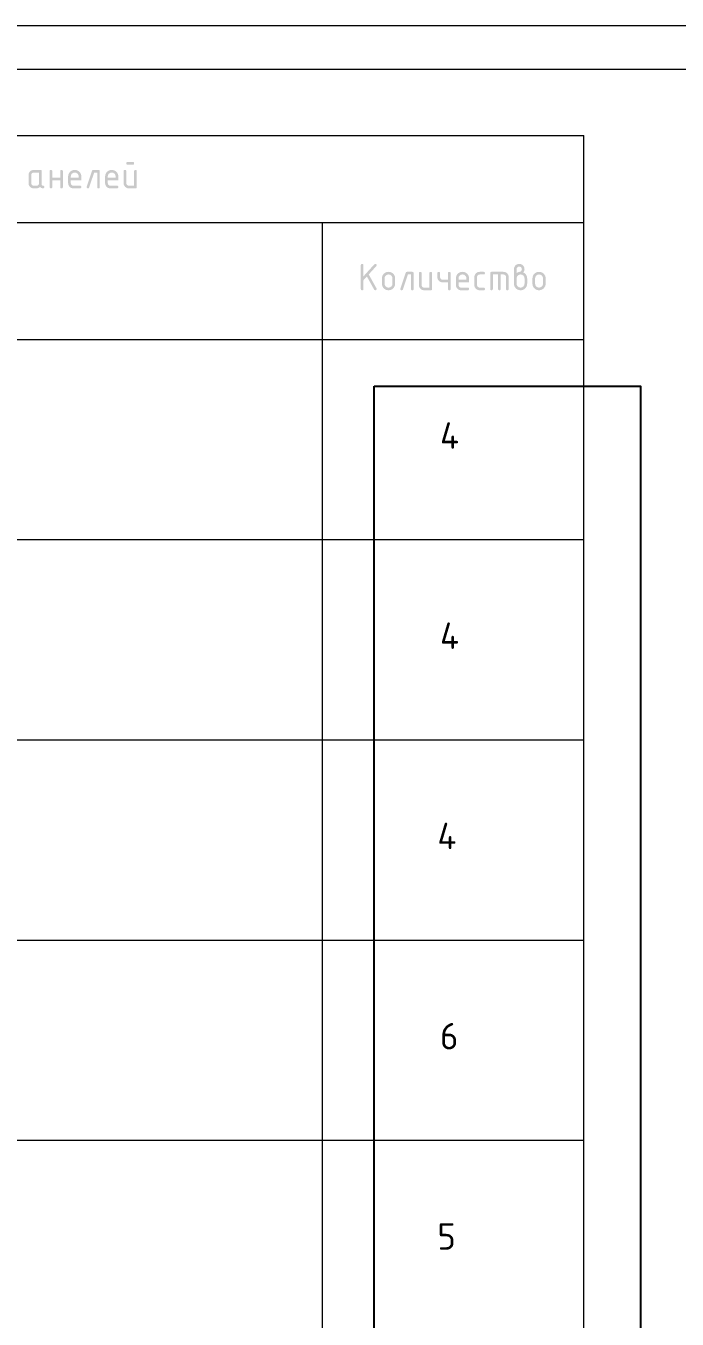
# Model space of a CAD drawing. Header units: millimetres. Extents: x -13069 to 207500, y -71366 to 56785.
# Drawn here: x 22101 to 29574, y -56522 to -41666 of the extents above; entities that cross this region are included whole.
import ezdxf

# ---------------------------------------------------------------- set-up
doc = ezdxf.new("R2010")
doc.units = ezdxf.units.MM
doc.layers.add('вспомогательные невид.', color=140, linetype='Continuous', plot=False)

msp = doc.modelspace()

# ---------------------------------------------------------------- hatches: boundary and pattern name
h = msp.add_hatch(color=7)
h.paths.add_polyline_path([(22252.143, -43351.606), (22191.62, -43351.606), (22179.845, -43353.784), (22170.012, -43360.095), (22163.701, -43369.921), (22161.524, -43381.648), (22161.524, -43472.267), (22163.756, -43483.829), (22170.453, -43493.82), (22180.23, -43500.517), (22191.62, -43502.75), (22222.047, -43502.75), (22233.602, -43500.517), (22243.214, -43493.82), (22249.911, -43483.995), (22252.143, -43472.267)])
h.paths.add_polyline_path([(22312.667, -43517.963), (22311.722, -43524.582), (22308.912, -43529.201), (22304.272, -43531.908), (22297.839, -43532.791), (22287.599, -43531.833), (22278.429, -43528.932), (22270.283, -43524.047), (22263.113, -43517.136), (22254.146, -43524.047), (22244.337, -43528.932), (22233.649, -43531.833), (22222.047, -43532.791), (22191.62, -43532.791), (22179.379, -43531.744), (22168.145, -43528.553), (22157.955, -43523.14), (22148.846, -43515.428), (22141.064, -43506.126), (22135.499, -43495.915), (22132.157, -43484.67), (22131.041, -43472.267), (22131.041, -43381.648), (22132.157, -43369.431), (22135.499, -43358.166), (22141.064, -43347.851), (22148.846, -43338.487), (22157.955, -43330.961), (22168.145, -43325.527), (22179.379, -43322.233), (22191.62, -43321.124), (22267.357, -43321.124), (22274.045, -43322.069), (22278.815, -43324.879), (22281.674, -43329.519), (22282.626, -43335.952), (22282.626, -43487.481), (22283.576, -43494.169), (22286.429, -43498.939), (22291.183, -43501.798), (22297.839, -43502.75), (22304.272, -43503.7), (22308.912, -43506.553), (22311.722, -43511.307)])
h = msp.add_hatch(color=7)
h.dxf.hatch_style = 2
h.paths.add_polyline_path([(22403.77, -43442.171), (22403.77, -43517.963), (22402.819, -43524.582), (22399.967, -43529.201), (22395.213, -43531.908), (22388.557, -43532.791), (22381.869, -43531.908), (22377.098, -43529.201), (22374.24, -43524.582), (22373.288, -43517.963), (22373.288, -43335.952), (22374.24, -43329.519), (22377.098, -43324.879), (22381.869, -43322.069), (22388.557, -43321.124), (22395.213, -43322.069), (22399.967, -43324.879), (22402.819, -43329.519), (22403.77, -43335.952), (22403.77, -43411.744), (22494.39, -43411.744), (22494.39, -43335.952), (22495.341, -43329.519), (22498.193, -43324.879), (22502.948, -43322.069), (22509.603, -43321.124), (22516.291, -43322.069), (22521.062, -43324.879), (22523.92, -43329.519), (22524.872, -43335.952), (22524.872, -43517.963), (22523.92, -43524.582), (22521.062, -43529.201), (22516.291, -43531.908), (22509.603, -43532.791), (22502.948, -43531.908), (22498.193, -43529.201), (22495.341, -43524.582), (22494.39, -43517.963), (22494.39, -43442.171)])
h = msp.add_hatch(color=7)
h.paths.add_polyline_path([(22661.255, -43351.165), (22643.754, -43354.397), (22629.064, -43364.284), (22619.176, -43378.974), (22615.945, -43396.475), (22615.945, -43411.744), (22706.565, -43411.744), (22706.565, -43396.475), (22703.333, -43378.974), (22693.446, -43364.284), (22678.756, -43354.397)])
h.paths.add_polyline_path([(22615.945, -43442.171), (22615.945, -43472.267), (22618.177, -43483.829), (22624.875, -43493.82), (22634.652, -43500.517), (22646.041, -43502.75), (22721.778, -43502.75), (22728.466, -43503.7), (22733.237, -43506.553), (22736.095, -43511.307), (22737.047, -43517.963), (22736.095, -43524.582), (22733.237, -43529.201), (22728.466, -43531.908), (22721.778, -43532.791), (22646.041, -43532.791), (22633.8, -43531.744), (22622.566, -43528.553), (22612.377, -43523.14), (22603.267, -43515.428), (22595.485, -43506.126), (22589.921, -43495.915), (22586.578, -43484.67), (22585.463, -43472.267), (22585.463, -43396.916), (22586.823, -43381.666), (22590.927, -43367.64), (22597.811, -43354.803), (22607.511, -43343.118), (22619.164, -43333.449), (22631.985, -43326.581), (22646.005, -43322.483), (22661.255, -43321.124), (22676.505, -43322.477), (22690.524, -43326.533), (22703.345, -43333.286), (22714.998, -43342.732), (22724.699, -43354.385), (22731.583, -43367.206), (22735.687, -43381.226), (22737.047, -43396.475), (22737.047, -43442.171)])
h = msp.add_hatch(color=7)
h.dxf.hatch_style = 2
h.paths.add_polyline_path([(22873.43, -43321.124), (22933.953, -43321.124), (22940.641, -43322.069), (22945.412, -43324.879), (22948.27, -43329.519), (22949.222, -43335.952), (22949.222, -43517.963), (22948.27, -43524.582), (22945.412, -43529.201), (22940.641, -43531.908), (22933.953, -43532.791), (22927.297, -43531.908), (22922.543, -43529.201), (22919.69, -43524.582), (22918.74, -43517.963), (22918.74, -43351.606), (22884.013, -43351.606), (22826.852, -43522.648), (22821.781, -43530.262), (22812.906, -43532.791), (22806.219, -43531.84), (22801.448, -43528.987), (22798.589, -43524.233), (22797.638, -43517.577), (22798.52, -43512.892), (22858.216, -43333.416), (22864.211, -43324.087)])
h = msp.add_hatch(color=7)
h.paths.add_polyline_path([(23085.605, -43351.165), (23068.104, -43354.397), (23053.414, -43364.284), (23043.526, -43378.974), (23040.295, -43396.475), (23040.295, -43411.744), (23130.914, -43411.744), (23130.914, -43396.475), (23127.683, -43378.974), (23117.796, -43364.284), (23103.106, -43354.397)])
h.paths.add_polyline_path([(23040.295, -43442.171), (23040.295, -43472.267), (23042.527, -43483.829), (23049.224, -43493.82), (23059.002, -43500.517), (23070.391, -43502.75), (23146.128, -43502.75), (23152.816, -43503.7), (23157.586, -43506.553), (23160.445, -43511.307), (23161.397, -43517.963), (23160.445, -43524.582), (23157.586, -43529.201), (23152.816, -43531.908), (23146.128, -43532.791), (23070.391, -43532.791), (23058.15, -43531.744), (23046.916, -43528.553), (23036.726, -43523.14), (23027.617, -43515.428), (23019.835, -43506.126), (23014.27, -43495.915), (23010.928, -43484.67), (23009.812, -43472.267), (23009.812, -43396.916), (23011.172, -43381.666), (23015.276, -43367.64), (23022.161, -43354.803), (23031.861, -43343.118), (23043.514, -43333.449), (23056.335, -43326.581), (23070.355, -43322.483), (23085.605, -43321.124), (23100.854, -43322.477), (23114.874, -43326.533), (23127.695, -43333.286), (23139.348, -43342.732), (23149.049, -43354.385), (23155.933, -43367.206), (23160.037, -43381.226), (23161.397, -43396.475), (23161.397, -43442.171)])
h = msp.add_hatch(color=7)
h.paths.add_polyline_path([(23373.572, -43335.952), (23373.572, -43517.963), (23372.62, -43524.582), (23369.761, -43529.201), (23364.991, -43531.908), (23358.303, -43532.791), (23282.566, -43532.791), (23270.325, -43531.744), (23259.091, -43528.553), (23248.901, -43523.14), (23239.792, -43515.428), (23232.01, -43506.064), (23226.445, -43495.749), (23223.103, -43484.484), (23221.987, -43472.267), (23221.987, -43335.952), (23222.939, -43329.264), (23225.798, -43324.493), (23230.568, -43321.635), (23237.256, -43320.683), (23243.912, -43321.635), (23248.666, -43324.493), (23251.519, -43329.264), (23252.47, -43335.952), (23252.47, -43472.267), (23254.702, -43483.781), (23261.399, -43493.434), (23271.176, -43500.469), (23282.566, -43502.75), (23343.089, -43502.75), (23343.089, -43335.952), (23344.04, -43329.264), (23346.893, -43324.493), (23351.647, -43321.635), (23358.303, -43320.683), (23364.991, -43321.635), (23369.761, -43324.493), (23372.62, -43329.264)])
h.paths.add_polyline_path([(23327.821, -43260.601), (23267.297, -43260.601), (23260.864, -43259.649), (23256.225, -43256.79), (23253.414, -43252.02), (23252.47, -43245.332), (23253.414, -43238.676), (23256.225, -43233.922), (23260.864, -43231.069), (23267.297, -43230.119), (23327.821, -43230.119), (23334.508, -43231.069), (23339.279, -43233.922), (23342.138, -43238.676), (23343.089, -43245.332), (23342.138, -43252.02), (23339.279, -43256.79), (23334.508, -43259.649)])
h = msp.add_hatch(color=7)
h.dxf.hatch_style = 2
h.paths.add_polyline_path([(26013.494, -44545.055), (25974.523, -44588.215), (25974.523, -44688.536), (25973.572, -44695.155), (25970.719, -44699.774), (25965.965, -44702.481), (25959.309, -44703.364), (25952.621, -44702.481), (25947.851, -44699.774), (25944.992, -44695.155), (25944.041, -44688.536), (25944.041, -44415.905), (25944.992, -44409.249), (25947.851, -44404.495), (25952.621, -44401.642), (25959.309, -44400.692), (25965.965, -44401.642), (25970.719, -44404.495), (25973.572, -44409.249), (25974.523, -44415.905), (25974.523, -44543.346), (26098.987, -44405.763), (26104.458, -44401.966), (26110.838, -44400.692), (26117.271, -44401.642), (26121.911, -44404.495), (26124.721, -44409.249), (26125.666, -44415.905), (26124.715, -44421.314), (26121.863, -44426.103), (26035.046, -44521.353), (26123.571, -44680.929), (26125.666, -44688.536), (26124.612, -44693.945), (26121.036, -44698.734), (26116.247, -44702.31), (26110.838, -44703.364), (26102.653, -44701.462), (26097.278, -44695.757)])
h = msp.add_hatch(color=7)
h.paths.add_polyline_path([(27731.98, -44506.525), (27750.37, -44495.452), (27767.148, -44491.697), (27776.284, -44488.948), (27784.511, -44481.114), (27790.554, -44471.164), (27792.504, -44461.215), (27790.299, -44449.46), (27783.629, -44439.607), (27773.804, -44433.179), (27762.077, -44431.174), (27750.301, -44433.344), (27740.469, -44439.607), (27734.158, -44449.46), (27731.98, -44461.215)])
h.paths.add_polyline_path([(27807.332, -44497.65), (27826.128, -44509.054), (27840.79, -44525.542), (27849.954, -44545.51), (27853.082, -44567.048), (27853.082, -44628.013), (27851.654, -44643.07), (27847.405, -44657.069), (27840.385, -44669.878), (27830.648, -44681.37), (27819.156, -44691.039), (27806.346, -44697.907), (27792.348, -44702.005), (27777.29, -44703.364), (27762.041, -44702.005), (27748.021, -44697.907), (27735.2, -44691.039), (27723.547, -44681.37), (27713.846, -44669.692), (27706.962, -44656.903), (27702.858, -44643.008), (27701.498, -44628.013), (27701.498, -44461.215), (27702.614, -44448.999), (27705.956, -44437.733), (27711.521, -44427.419), (27719.302, -44418.055), (27728.598, -44410.505), (27738.767, -44405.074), (27749.897, -44401.792), (27762.077, -44400.692), (27774.293, -44401.798), (27785.559, -44405.122), (27795.873, -44410.668), (27805.237, -44418.441), (27812.764, -44427.581), (27818.197, -44437.781), (27821.492, -44449.005), (27822.6, -44461.215), (27821.648, -44472.094), (27818.79, -44481.81), (27814.019, -44490.337)])
h.paths.add_polyline_path([(27822.6, -44627.572), (27822.6, -44567.048), (27819.369, -44549.692), (27809.481, -44534.857), (27794.791, -44524.97), (27777.29, -44521.738), (27759.789, -44524.97), (27745.099, -44534.857), (27735.212, -44549.692), (27731.98, -44567.048), (27731.98, -44627.572), (27735.212, -44645.259), (27745.099, -44659.763), (27759.789, -44669.871), (27777.29, -44673.323), (27794.791, -44669.871), (27809.481, -44659.763), (27819.369, -44645.114)])
h = msp.add_hatch(color=7)
h.paths.add_polyline_path([(26186.277, -44628.013), (26186.277, -44567.489), (26187.637, -44552.239), (26191.741, -44538.213), (26198.625, -44525.376), (26208.325, -44513.691), (26219.978, -44504.022), (26232.799, -44497.154), (26246.819, -44493.056), (26262.069, -44491.697), (26277.318, -44493.05), (26291.338, -44497.106), (26304.159, -44503.859), (26315.812, -44513.305), (26325.513, -44524.965), (26332.397, -44537.834), (26336.501, -44551.985), (26337.861, -44567.489), (26337.861, -44628.013), (26336.433, -44643.008), (26332.183, -44656.903), (26325.164, -44669.692), (26315.426, -44681.37), (26303.934, -44691.039), (26291.125, -44697.907), (26277.126, -44702.005), (26262.069, -44703.364), (26246.819, -44702.005), (26232.799, -44697.907), (26219.978, -44691.039), (26208.325, -44681.37), (26198.625, -44669.692), (26191.741, -44656.903), (26187.637, -44643.008)])
h.paths.add_polyline_path([(26307.379, -44627.572), (26307.379, -44567.048), (26304.147, -44549.692), (26294.26, -44534.857), (26279.57, -44524.97), (26262.069, -44521.738), (26244.568, -44524.97), (26229.878, -44534.857), (26219.99, -44549.692), (26216.759, -44567.048), (26216.759, -44627.572), (26219.99, -44645.259), (26229.878, -44659.763), (26244.568, -44669.871), (26262.069, -44673.323), (26279.57, -44669.871), (26294.26, -44659.763), (26304.147, -44645.114)])
h = msp.add_hatch(color=7)
h.dxf.hatch_style = 2
h.paths.add_polyline_path([(26474.233, -44491.697), (26534.756, -44491.697), (26541.444, -44492.642), (26546.215, -44495.452), (26549.073, -44500.092), (26550.025, -44506.525), (26550.025, -44688.536), (26549.073, -44695.155), (26546.215, -44699.774), (26541.444, -44702.481), (26534.756, -44703.364), (26528.1, -44702.481), (26523.346, -44699.774), (26520.494, -44695.155), (26519.543, -44688.536), (26519.543, -44522.179), (26484.816, -44522.179), (26427.655, -44693.221), (26422.584, -44700.835), (26413.71, -44703.364), (26407.022, -44702.413), (26402.251, -44699.56), (26399.393, -44694.806), (26398.441, -44688.15), (26399.323, -44683.465), (26459.019, -44503.989), (26465.014, -44494.66)])
h = msp.add_hatch(color=7)
h.dxf.hatch_style = 2
h.paths.add_polyline_path([(26762.189, -44506.525), (26762.189, -44688.536), (26761.238, -44695.155), (26758.379, -44699.774), (26753.608, -44702.481), (26746.921, -44703.364), (26671.184, -44703.364), (26658.942, -44702.317), (26647.709, -44699.126), (26637.519, -44693.713), (26628.409, -44686.001), (26620.628, -44676.699), (26615.063, -44666.488), (26611.72, -44655.243), (26610.605, -44642.84), (26610.605, -44506.525), (26611.557, -44500.092), (26614.415, -44495.452), (26619.186, -44492.642), (26625.874, -44491.697), (26632.53, -44492.642), (26637.284, -44495.452), (26640.136, -44500.092), (26641.087, -44506.525), (26641.087, -44642.84), (26643.32, -44654.402), (26650.017, -44664.393), (26659.794, -44671.09), (26671.184, -44673.323), (26731.707, -44673.323), (26731.707, -44506.525), (26732.658, -44500.092), (26735.511, -44495.452), (26740.265, -44492.642), (26746.921, -44491.697), (26753.608, -44492.642), (26758.379, -44495.452), (26761.238, -44500.092)])
h = msp.add_hatch(color=7)
h.dxf.hatch_style = 2
h.paths.add_polyline_path([(26974.354, -44506.525), (26974.354, -44688.536), (26973.402, -44695.155), (26970.543, -44699.774), (26965.773, -44702.481), (26959.085, -44703.364), (26952.429, -44702.481), (26947.675, -44699.774), (26944.822, -44695.155), (26943.871, -44688.536), (26943.871, -44612.744), (26883.348, -44612.744), (26871.355, -44611.644), (26860.204, -44608.369), (26849.931, -44602.954), (26840.574, -44595.436), (26832.792, -44586.139), (26827.227, -44576.006), (26823.885, -44565.004), (26822.769, -44553.103), (26822.769, -44506.525), (26823.721, -44500.092), (26826.58, -44495.452), (26831.35, -44492.642), (26838.038, -44491.697), (26844.694, -44492.642), (26849.448, -44495.452), (26852.301, -44500.092), (26853.252, -44506.525), (26853.252, -44551.835), (26855.484, -44563.562), (26862.181, -44573.387), (26871.958, -44580.085), (26883.348, -44582.317), (26943.871, -44582.317), (26943.871, -44506.525), (26944.822, -44500.092), (26947.675, -44495.452), (26952.429, -44492.642), (26959.085, -44491.697), (26965.773, -44492.642), (26970.543, -44495.452), (26973.402, -44500.092)])
h = msp.add_hatch(color=7)
h.paths.add_polyline_path([(27110.726, -44521.738), (27093.225, -44524.97), (27078.535, -44534.857), (27068.647, -44549.547), (27065.416, -44567.048), (27065.416, -44582.317), (27156.036, -44582.317), (27156.036, -44567.048), (27152.804, -44549.547), (27142.917, -44534.857), (27128.227, -44524.97)])
h.paths.add_polyline_path([(27065.416, -44612.744), (27065.416, -44642.84), (27067.648, -44654.402), (27074.346, -44664.393), (27084.123, -44671.09), (27095.512, -44673.323), (27171.249, -44673.323), (27177.937, -44674.273), (27182.708, -44677.126), (27185.566, -44681.88), (27186.518, -44688.536), (27185.566, -44695.155), (27182.708, -44699.774), (27177.937, -44702.481), (27171.249, -44703.364), (27095.512, -44703.364), (27083.271, -44702.317), (27072.037, -44699.126), (27061.848, -44693.713), (27052.738, -44686.001), (27044.956, -44676.699), (27039.392, -44666.488), (27036.049, -44655.243), (27034.934, -44642.84), (27034.934, -44567.489), (27036.294, -44552.239), (27040.398, -44538.213), (27047.282, -44525.376), (27056.982, -44513.691), (27068.635, -44504.022), (27081.456, -44497.154), (27095.476, -44493.056), (27110.726, -44491.697), (27125.975, -44493.05), (27139.995, -44497.106), (27152.816, -44503.859), (27164.469, -44513.305), (27174.17, -44524.958), (27181.054, -44537.779), (27185.158, -44551.799), (27186.518, -44567.048), (27186.518, -44612.744)])
h = msp.add_hatch(color=7)
h.dxf.hatch_style = 2
h.paths.add_polyline_path([(27277.58, -44552.221), (27277.58, -44642.84), (27279.813, -44654.402), (27286.51, -44664.393), (27296.287, -44671.09), (27307.677, -44673.323), (27352.931, -44673.323), (27359.619, -44674.273), (27364.39, -44677.126), (27367.248, -44681.88), (27368.2, -44688.536), (27367.248, -44695.155), (27364.39, -44699.774), (27359.619, -44702.481), (27352.931, -44703.364), (27307.677, -44703.364), (27295.435, -44702.317), (27284.202, -44699.126), (27274.012, -44693.713), (27264.902, -44686.001), (27257.121, -44676.699), (27251.556, -44666.488), (27248.213, -44655.243), (27247.098, -44642.84), (27247.098, -44552.221), (27248.213, -44540.004), (27251.556, -44528.739), (27257.121, -44518.424), (27264.902, -44509.06), (27274.012, -44501.534), (27284.202, -44496.1), (27295.435, -44492.806), (27307.677, -44491.697), (27352.931, -44491.697), (27359.619, -44492.648), (27364.39, -44495.501), (27367.248, -44500.255), (27368.2, -44506.911), (27367.248, -44513.599), (27364.39, -44518.369), (27359.619, -44521.228), (27352.931, -44522.179), (27307.677, -44522.179), (27295.901, -44524.357), (27286.069, -44530.668), (27279.757, -44540.494)])
h = msp.add_hatch(color=7)
h.dxf.hatch_style = 2
h.paths.add_polyline_path([(27444.036, -44491.697), (27580.351, -44491.697), (27592.499, -44492.806), (27603.612, -44496.1), (27613.775, -44501.534), (27623.07, -44509.06), (27630.852, -44518.424), (27636.417, -44528.739), (27639.759, -44540.004), (27640.875, -44552.221), (27640.875, -44688.536), (27639.923, -44695.155), (27637.064, -44699.774), (27632.294, -44702.481), (27625.606, -44703.364), (27618.95, -44702.481), (27614.196, -44699.774), (27611.343, -44695.155), (27610.392, -44688.536), (27610.392, -44552.221), (27608.215, -44540.494), (27601.904, -44530.668), (27592.078, -44524.191), (27580.351, -44522.179), (27549.869, -44522.179), (27549.869, -44688.536), (27548.917, -44695.155), (27546.059, -44699.774), (27541.288, -44702.481), (27534.6, -44703.364), (27528.191, -44702.481), (27523.548, -44699.774), (27520.725, -44695.155), (27519.773, -44688.536), (27519.773, -44522.179), (27459.249, -44522.179), (27459.249, -44688.536), (27458.298, -44695.155), (27455.446, -44699.774), (27450.692, -44702.481), (27444.036, -44703.364), (27437.348, -44702.481), (27432.577, -44699.774), (27429.719, -44695.155), (27428.767, -44688.536), (27428.767, -44506.525), (27429.719, -44500.092), (27432.577, -44495.452), (27437.348, -44492.642)])
h = msp.add_hatch(color=7)
h.paths.add_polyline_path([(27913.662, -44628.013), (27913.662, -44567.489), (27915.022, -44552.239), (27919.126, -44538.213), (27926.011, -44525.376), (27935.711, -44513.691), (27947.364, -44504.022), (27960.185, -44497.154), (27974.205, -44493.056), (27989.455, -44491.697), (28004.704, -44493.05), (28018.724, -44497.106), (28031.545, -44503.859), (28043.198, -44513.305), (28052.899, -44524.965), (28059.783, -44537.834), (28063.887, -44551.985), (28065.247, -44567.489), (28065.247, -44628.013), (28063.819, -44643.008), (28059.569, -44656.903), (28052.55, -44669.692), (28042.812, -44681.37), (28031.32, -44691.039), (28018.51, -44697.907), (28004.512, -44702.005), (27989.455, -44703.364), (27974.205, -44702.005), (27960.185, -44697.907), (27947.364, -44691.039), (27935.711, -44681.37), (27926.011, -44669.692), (27919.126, -44656.903), (27915.022, -44643.008)])
h.paths.add_polyline_path([(28034.764, -44627.572), (28034.764, -44567.048), (28031.533, -44549.692), (28021.646, -44534.857), (28006.956, -44524.97), (27989.455, -44521.738), (27971.953, -44524.97), (27957.264, -44534.857), (27947.376, -44549.692), (27944.145, -44567.048), (27944.145, -44627.572), (27947.376, -44645.259), (27957.264, -44659.763), (27971.953, -44669.871), (27989.455, -44673.323), (28006.956, -44669.871), (28021.646, -44659.763), (28031.533, -44645.114)])

# ---------------------------------------------------------------- linework, layer by layer
at = {"color": 7, "lineweight": 0}
for points in [[(49909.273, -41666.368), (7909.232, -41666.368)], [(49409.273, -42166.368), (9909.212, -42166.368)], [(12004.815, -42926.9), (28504.841, -42926.9)], [(28504.841, -43926.901), (28504.841, -42926.9)], [(12004.815, -43926.901), (28504.841, -43926.901)], [(25504.836, -45268.083), (25504.836, -43926.881)], [(28504.841, -45268.083), (28504.841, -43926.881)], [(15304.82, -45268.083), (25504.836, -45268.083)], [(25504.836, -45268.083), (28504.841, -45268.083)], [(25504.836, -47568.087), (25504.836, -45268.083)], [(28504.841, -47568.087), (28504.841, -45268.083)], [(15304.82, -47568.087), (25504.836, -47568.087)], [(25504.836, -47568.087), (28504.841, -47568.087)], [(25504.836, -49868.09), (25504.836, -47568.087)], [(28504.841, -49868.09), (28504.841, -47568.087)], [(15304.82, -49868.09), (25504.836, -49868.09)], [(25504.836, -52168.074), (25504.836, -49868.07)], [(25504.836, -49868.09), (28504.841, -49868.09)], [(28504.841, -52168.074), (28504.841, -49868.07)], [(15304.82, -52168.074), (25504.836, -52168.074)], [(25504.836, -52168.074), (28504.841, -52168.074)], [(25504.836, -54468.077), (25504.836, -52168.074)], [(28504.841, -54468.077), (28504.841, -52168.074)], [(15304.82, -54468.077), (25504.836, -54468.077)], [(25504.836, -54468.077), (28504.841, -54468.077)], [(25504.836, -56768.081), (25504.836, -54468.077)], [(28504.841, -56768.081), (28504.841, -54468.077)]]:
    msp.add_lwpolyline(points, dxfattribs=at)
at = {"layer": 'вспомогательные невид.'}
msp.add_lwpolyline([(26099.114, -45805.16), (29153.667, -45805.16), (29153.667, -67862.185), (26099.114, -67862.185)], close=True, dxfattribs=at)

# ---------------------------------------------------------------- texts
at = {"color": 7, "char_height": 304.0382, "attachment_point": 1}
for s, insert in [('{\\fGOSTCommon|b0|i0|c204|p0;4}', (26853.344, -46219.944)), ('{\\fGOSTCommon|b0|i0|c204|p0;4}', (26853.344, -48519.956)), ('{\\fGOSTCommon|b0|i0|c204|p0;4}', (26823.041, -50819.93)), ('{\\fGOSTCommon|b0|i0|c204|p0;6}', (26853.344, -53119.942)), ('{\\fGOSTCommon|b0|i0|c204|p0;5}', (26823.041, -55419.947))]:
    msp.add_mtext(s, dxfattribs=dict(at, insert=insert))

doc.saveas('drawing.dxf')
